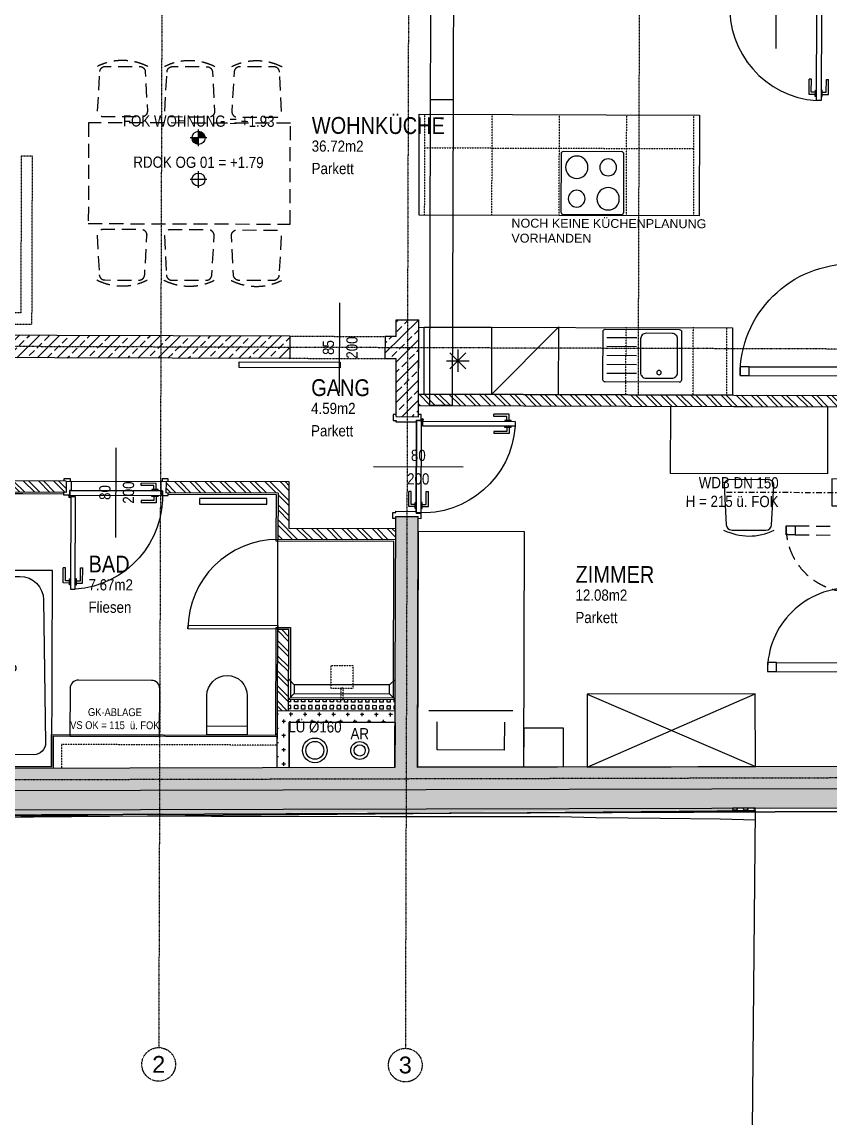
# Model space of a CAD drawing. Header units: millimetres. Extents: x -378801 to -302223, y -36469 to 154078.
# Drawn here: x -357427 to -350218, y 17063 to 26846 of the extents above; entities that cross this region are included whole.
import ezdxf
from ezdxf.enums import TextEntityAlignment as Align

# ---------------------------------------------------------------- set-up
doc = ezdxf.new("R2010")
doc.units = ezdxf.units.MM
doc.linetypes.add('HIDDEN2', pattern=[0.1875, 0.125, -0.0625])
doc.linetypes.add('STRICHPUNKT', pattern=[1, 0.5, -0.25, 0, -0.25])
for name, color, linetype in [('00_HLP---------M0', 6, 'Continuous'), ('00_HLP-G00-L01-M0', 6, 'Continuous'), ('01-ANS-G00-L01-M0', 8, 'Continuous'), ('01-SYM-G00-L01-M0', 8, 'Continuous'), ('01-TXT---------M0', 1, 'Continuous'), ('01-TXT---------PP', 1, 'Continuous'), ('01-TXT-G00-L01-M0', 1, 'Continuous'), ('02-ABB-G00-L01-M0', 50, 'Continuous'), ('02-ANS-G00-L01-M0', 8, 'Continuous'), ('02-AXO-G00-L01-M0', 8, 'STRICHPUNKT'), ('02-FIL-G00-L01-LILA', 223, 'Continuous'), ('02-FIL-G00-L01-ORANGE', 40, 'Continuous'), ('02-FIL-G00-L01-STB', 8, 'Continuous'), ('02-FLI-G00-L01-M0', 141, 'Continuous'), ('02-HID-G00-L01-M0', 8, 'HIDDEN2'), ('02-TWA---------M0', 4, 'Continuous'), ('02-TWA-G00-L01-M0', 4, 'Continuous'), ('02-TWB-G00-L01-M0', 5, 'Continuous'), ('02-WDA---------M0', 8, 'Continuous'), ('02-WDA-G00-L01-M0', 8, 'Continuous'), ('02-ZWA---------M0', 2, 'Continuous'), ('02-ZWA-G00-L01-M0', 2, 'Continuous'), ('03-ANS-G00-L01-M0', 8, 'Continuous'), ('03-SYM-G00-L01-M0', 8, 'Continuous'), ('04-HLP---------M0', 8, 'HIDDEN2'), ('04-STO---------M0', 1, 'Continuous'), ('04-SYM---------EP', 8, 'Continuous'), ('04-SYM-G00-L01-EP', 8, 'Continuous'), ('05-STO--------M0', 1, 'Continuous'), ('05-SYM---------M0', 8, 'Continuous'), ('05-SYM--------M0', 8, 'Continuous'), ('05-SYM-G00-L01-M0', 8, 'Continuous'), ('05-TXT--------M0', 8, 'Continuous'), ('05-TXT-G00-L01-M0', 8, 'Continuous'), ('07-SAN---------M0', 8, 'Continuous'), ('07-SAN-G00-L01-Küche', 8, 'Continuous'), ('07-SAN-G00-L01-M0', 8, 'Continuous'), ('07-SYM-G00-L01-M0', 8, 'STRICHPUNKT'), ('07_MOB-G00-L01-M0', 6, 'HIDDEN2')]:
    doc.layers.add(name, color=color, linetype=linetype)
doc.layers.add('09-VER-G00-L01-DÄMMUNG', color=3, linetype='Continuous', plot=False)
doc.layers.add('09-VER-G00-L01-GRUNDSTÜCKSGRENZE', color=161, linetype='Continuous', lineweight=25)
doc.styles.add('ARIAL', font='arial.ttf', dxfattribs={"width": 0.85})
doc.styles.get("Standard").update_dxf_attribs({"font": 'arial.ttf'})
doc.dimstyles.new('pp chromy&schneider', dxfattribs={"dimscale": 0.005, "dimtxt": 25, "dimasz": 10, "dimexe": 0, "dimexo": 0, "dimgap": 5, "dimtad": 1, "dimdec": 1, "dimlfac": 100, "dimrnd": 0.1, "dimzin": 9, "dimdsep": 46, "dimtxsty": 'ARIAL', "dimblk": 'c&s kote', "dimcen": 0, "dimse1": 1, "dimse2": 1, "dimclrd": 8, "dimclrt": 8, "dimadec": 0, "dimazin": 0, "dimtfac": 0.75, "dimtdec": 1, "dimtix": 1, "dimtmove": 2, "dimatfit": 0, "dimldrblk": 'NONE', "dimfxl": 1, "dimtolj": 1, "dimlwd": -1, "dimarcsym": 0})
pattern_1 = [(0.26447, (-337081.752, 30520.496), (47.497575, 27.715835), [31.75, -63.5]), (120.26447, (-337081.752, 30520.496), (-47.751405, 27.27619), [31.75, -63.5]), (60.26447, (-337081.752, 30520.496), (-0.25383, 54.992024), [-63.5, 31.75])]
pattern_2 = [(44.82971, (-389052.15, -18110.56), (-89.53527, 90.06906), []), (44.82971, (-388962.35, -18110.83), (-89.53527, 90.06906), [63.5, -31.75])]
pattern_3 = [(134.82971, (-389052.15, -18110.56), (-67.5518, -67.15145), []), (134.82971, (-389052.02, -18065.66), (-67.5518, -67.15145), [])]

# ---------------------------------------------------------------- blocks, each defined once
blk = doc.blocks.new('05-TXT')
at = {"layer": '05-TXT--------M0'}
blk.add_line((-0.4, 0), (0.4, 0), dxfattribs=at)
at = {"layer": '05-TXT--------M0', "color": 8, "style": 'ARIAL', "width": 0.85}
blk.add_attdef('BREITE', text='', height=0.1, dxfattribs=at).set_placement((0, 0.05), align=Align.CENTER)
blk.add_attdef('HÖHE', text='', height=0.1, rotation=360, dxfattribs=at).set_placement((0, -0.06), align=Align.TOP_CENTER)
blk = doc.blocks.new('TÜR-80_10er-WAND')
at = {"layer": '00_HLP---------M0'}
blk.add_lwpolyline([(0.4115, -0.025), (-0.4115, -0.025), (-0.4115, -0.025), (-0.4115, 0.017), (0.4115, 0.017)], close=True, dxfattribs=at)
for points in [[(0.4, 0.017), (-0.4, 0.017)], [(-0.375, 0.017), (-0.375, 0.027), (-0.32, 0.027), (-0.32, 0.017)], [(-0.3575, 0.027), (-0.3575, 0.083), (-0.2225, 0.083)], [(-0.3375, 0.027), (-0.3375, 0.063), (-0.2225, 0.063)], [(-0.2225, 0.063), (-0.2225, 0.083)], [(-0.375, -0.025), (-0.375, -0.035), (-0.32, -0.035), (-0.32, -0.025)], [(-0.3575, -0.035), (-0.3575, -0.091), (-0.2225, -0.091)], [(-0.3375, -0.035), (-0.3375, -0.071), (-0.2225, -0.071)], [(-0.2225, -0.071), (-0.2225, -0.091)]]:
    blk.add_lwpolyline(points, dxfattribs=at)
at = {"layer": '02-ZWA---------M0'}
for points in [[(-0.445, 0.1), (-0.445, 0)], [(0.445, 0.1), (0.445, 0)]]:
    blk.add_lwpolyline(points, dxfattribs=at)
at = {"layer": '05-STO--------M0'}
for points in [[(-0.465, 0.1), (-0.465, 0.125), (-0.41, 0.125), (-0.41, 0.1), (-0.4, 0.1), (-0.4, 0.017), (-0.415, 0.017), (-0.415, -0.025), (-0.465, -0.025), (-0.465, 0)], [(0.465, 0.1), (0.465, 0.125), (0.41, 0.125), (0.41, 0.1), (0.4, 0.1), (0.4, 0.017), (0.415, 0.017), (0.415, -0.025), (0.465, -0.025), (0.465, 0)]]:
    blk.add_lwpolyline(points, dxfattribs=at)
at = {"layer": '05-SYM---------M0'}
for points in [[(0.352, -0.8085), (0.296, -0.8085), (0.296, -0.6735)], [(0.316, -0.6735), (0.296, -0.6735)], [(0.352, -0.7885), (0.316, -0.7885), (0.316, -0.6735)], [(0.414, -0.8085), (0.47, -0.8085), (0.47, -0.6735)], [(0.414, -0.7885), (0.45, -0.7885), (0.45, -0.6735)], [(0.45, -0.6735), (0.47, -0.6735)], [(0.362, -0.826), (0.352, -0.826), (0.352, -0.771), (0.362, -0.771)], [(0.404, -0.826), (0.414, -0.826), (0.414, -0.771), (0.404, -0.771)]]:
    blk.add_lwpolyline(points, dxfattribs=at)
at = {"layer": '05-SYM--------M0'}
blk.add_lwpolyline([(0.404, -0.0395), (0.404, -0.8625), (0.404, -0.8625), (0.362, -0.8625), (0.362, -0.0395)], close=True, dxfattribs=at)
for points in [[(0.41, -0.036), (0.42, -0.036)], [(0.415, -0.031), (0.415, -0.041)]]:
    blk.add_lwpolyline(points, dxfattribs=at)
blk.add_circle((0.415, -0.036), 0.01, dxfattribs=at)
blk.add_arc((0.415, -0.036), 0.8282, 176.33088, 266.33088, dxfattribs=at)
blk = doc.blocks.new('01-SQM')
at = {"layer": '01-TXT---------M0', "color": 1, "style": 'ARIAL', "width": 0.85}
blk.add_attdef('ROOM', (0, 0), '', height=0.15, dxfattribs=at)
blk.add_attdef('AREA', text='', height=0.1, dxfattribs=at).set_placement((0, -0.06), align=Align.TOP_LEFT)
at = {"layer": '01-TXT---------PP', "color": 1, "style": 'ARIAL', "width": 0.85}
blk.add_attdef('NR', text='', height=0.15, dxfattribs=at).set_placement((-0.1173, 0), align=Align.RIGHT)
blk.add_attdef('FLOOR', text='', height=0.1, dxfattribs=at).set_placement((0, -0.26), align=Align.TOP_LEFT)
blk = doc.blocks.new('FENSTER_120')
at = {"layer": '02-WDA---------M0'}
for points in [[(-0.06, 0), (-0.06, -0.2)], [(-1.04, 0), (-1.04, -0.2)]]:
    blk.add_lwpolyline(points, dxfattribs=at)
at = {"layer": '04-HLP---------M0', "linetype": 'Continuous'}
for points in [[(-0.13, 1.001), (-0.13, 1.081), (-0.05, 1.081), (-0.05, 1.001)], [(-0.13, 0.1), (-0.13, 0.18), (-0.05, 0.18), (-0.05, 0.1)]]:
    blk.add_lwpolyline(points, close=True, dxfattribs=at)
for points in [[(-0.13, 1.001), (-0.13, 0.18)], [(-0.05, 1.001), (-0.05, 0.18)]]:
    blk.add_lwpolyline(points, dxfattribs=at)
at = {"layer": '04-HLP---------M0'}
for points in [[(-0.059, 0.065), (-0.059, 0.115)], [(-0.034, 0.09), (-0.084, 0.09)]]:
    blk.add_lwpolyline(points, dxfattribs=at)
at = {"layer": '04-HLP---------M0', "linetype": 'Continuous'}
blk.add_arc((-0.059, 0.09), 0.991, 89.53543, 180.51619, dxfattribs=at)
at = {"layer": '04-STO---------M0'}
for points in [[(-1.11, 0), (-0.97, 0), (-0.97, 0.08), (-1.11, 0.08)], [(0.01, 0), (-0.13, 0), (-0.13, 0.08), (0.01, 0.08)]]:
    blk.add_lwpolyline(points, close=True, dxfattribs=at)
at = {"layer": '04-SYM---------EP'}
for p, q in [((-0.97, 0.08), (-0.13, 0.08)), ((-0.97, 0), (-0.13, 0))]:
    blk.add_line(p, q, dxfattribs=at)
blk = doc.blocks.new('FENSTER_140')
at = {"layer": '02-WDA---------M0'}
for points in [[(0.07, -0.2), (0.07, -0.4)], [(1.33, -0.2), (1.33, -0.4)]]:
    blk.add_lwpolyline(points, dxfattribs=at)
at = {"layer": '04-HLP---------M0', "linetype": 'Continuous'}
for points in [[(0.13, 0.55), (0.13, 0.63), (0.05, 0.63), (0.05, 0.55)], [(0.13, -0.1), (0.13, -0.02), (0.05, -0.02), (0.05, -0.1)]]:
    blk.add_lwpolyline(points, close=True, dxfattribs=at)
for points in [[(0.05, 0.55), (0.05, -0.02)], [(0.13, 0.55), (0.13, -0.02)]]:
    blk.add_lwpolyline(points, dxfattribs=at)
at = {"layer": '04-HLP---------M0'}
for points in [[(1.27, 0.3874), (1.27, 0.4674), (1.35, 0.4674), (1.35, 0.3874)], [(1.27, -0.1), (1.27, -0.02), (1.35, -0.02), (1.35, -0.1)]]:
    blk.add_lwpolyline(points, close=True, dxfattribs=at)
for points in [[(1.27, 0.3874), (1.27, -0.02)], [(1.35, 0.3874), (1.35, -0.02)], [(0.059, -0.135), (0.059, -0.085)], [(1.341, -0.135), (1.341, -0.085)], [(0.034, -0.11), (0.084, -0.11)], [(1.366, -0.11), (1.316, -0.11)]]:
    blk.add_lwpolyline(points, dxfattribs=at)
at = {"layer": '04-HLP---------M0', "linetype": 'Continuous'}
blk.add_arc((0.059, -0.11), 0.74, 359.09057, 90.46457, dxfattribs=at)
at = {"layer": '04-HLP---------M0'}
blk.add_arc((1.341, -0.11), 0.5775, 89.17818, 188.24632, dxfattribs=at)
at = {"layer": '04-STO---------M0'}
for points in [[(0.14, -0.2), (0, -0.2), (0, -0.12), (0.14, -0.12)], [(0.77, -0.2), (0.85, -0.2), (0.85, -0.12), (0.77, -0.12)], [(1.26, -0.2), (1.4, -0.2), (1.4, -0.12), (1.26, -0.12)]]:
    blk.add_lwpolyline(points, close=True, dxfattribs=at)
at = {"layer": '04-SYM---------EP'}
for p, q in [((1.26, -0.12), (0.14, -0.12)), ((1.26, -0.2), (0.14, -0.2))]:
    blk.add_line(p, q, dxfattribs=at)
blk = doc.blocks.new('03-rar')
blk.add_circle((0, 0), 0.05)
at = {"layer": '01-TXT---------M0', "color": 8, "style": 'ARIAL', "width": 0.85}
blk.add_attdef('RR', text='', height=0.1, dxfattribs=at).set_placement((0, 0.1), align=Align.CENTER)
blk = doc.blocks.new('01-HK1')
for p, q in [((-0.0005, -0.0742), (-0.0005, 0.0742)), ((0.0737, 0), (-0.0747, 0))]:
    blk.add_line(p, q)
blk.add_circle((-0.0005, 0), 0.0586)
for points in [[(-0.0005, 0.0586), (0.0409, 0.0414), (-0.0005, 0)], [(-0.0005, 0), (0.0581, 0), (0.0409, 0.0414)], [(-0.0591, 0), (-0.0419, -0.0414), (-0.0005, 0)], [(-0.0419, -0.0414), (-0.0005, -0.0586), (-0.0005, 0)]]:
    blk.add_solid(points)
at = {"layer": '01-TXT---------M0', "color": 8, "style": 'ARIAL', "width": 0.85}
blk.add_attdef('HEIGHT', text='', height=0.1, dxfattribs=at).set_placement((0, 0.2), align=Align.TOP_CENTER)
blk = doc.blocks.new('07-WC')
blk.add_lwpolyline([(-0.015, -0.18), (-0.365, -0.18, -1), (-0.365, 0.18, 0), (-0.015, 0.18), (-0.015, -0.18)], format="xyb", close=True)
blk.add_lwpolyline([(-0.095, -0.18), (-0.095, 0.18)])
blk = doc.blocks.new('WANDLÜFER')
at = {"layer": '02-TWA---------M0', "linetype": 'HIDDEN2', "ltscale": 0.75}
for points in [[(0.075, 0), (0.075, -0.2), (-0.075, -0.2), (-0.075, 0), (0.075, 0)], [(-0.075, 0), (0.075, -0.2)], [(0.075, 0), (-0.075, -0.2)]]:
    blk.add_lwpolyline(points, dxfattribs=at)
at = {"layer": '07-SAN---------M0', "linetype": 'STRICHPUNKT', "ltscale": 0.1}
blk.add_lwpolyline([(0, 1), (0, -0.53)], dxfattribs=at)
at = {"layer": '07-SAN---------M0'}
for points in [[(0, 0), (-0.12, 0), (-0.12, 0.06), (0.12, 0.06), (0.12, 0)], [(0.08, -0.4), (-0.08, -0.4), (-0.08, -0.445), (0.08, -0.445)]]:
    blk.add_lwpolyline(points, close=True, dxfattribs=at)
for points in [[(-0.06, 0), (-0.06, -0.4)], [(0.06, 0), (0.06, -0.4)]]:
    blk.add_lwpolyline(points, dxfattribs=at)
blk = doc.blocks.new('möbel_tisch_gross')
blk.add_lwpolyline([(-0.45, 0.9), (-0.45, -0.9), (0.45, -0.9), (0.45, 0.9)], close=True)
at = {"flags": 128}
for points in [[(-0.906, 0.8009, 0.39805), (-0.9532, 0.751), (-0.9532, 0.4456, 0.39805), (-0.906, 0.3957), (-0.556, 0.3762, 0.430564), (-0.5032, 0.4262), (-0.5032, 0.7704, 0.430564), (-0.556, 0.8204)], [(0.906, 0.8009, -0.39805), (0.9532, 0.751), (0.9532, 0.4456, -0.39805), (0.906, 0.3957), (0.556, 0.3762, -0.430564), (0.5032, 0.4262), (0.5032, 0.7704, -0.430564), (0.556, 0.8204)], [(-0.906, 0.2021, 0.39805), (-0.9532, 0.1521), (-0.9532, -0.1533, 0.39805), (-0.906, -0.2032), (-0.556, -0.2226, 0.430564), (-0.5032, -0.1727), (-0.5032, 0.1716, 0.430564), (-0.556, 0.2215)], [(0.906, 0.2021, -0.39805), (0.9532, 0.1521), (0.9532, -0.1533, -0.39805), (0.906, -0.2032), (0.556, -0.2226, -0.430564), (0.5032, -0.1727), (0.5032, 0.1716, -0.430564), (0.556, 0.2215)], [(-0.906, -0.8021, -0.39805), (-0.9532, -0.7521), (-0.9532, -0.4467, -0.39805), (-0.906, -0.3968), (-0.556, -0.3774, -0.430564), (-0.5032, -0.4273), (-0.5032, -0.7716, -0.430564), (-0.556, -0.8215)], [(0.906, -0.8021, 0.39805), (0.9532, -0.7521), (0.9532, -0.4467, 0.39805), (0.906, -0.3968), (0.556, -0.3774, 0.430564), (0.5032, -0.4273), (0.5032, -0.7716, 0.430564), (0.556, -0.8215)]]:
    blk.add_lwpolyline(points, format="xyb", close=True, dxfattribs=at)
for centre, start, end in [((-0.5032, 0.5983), 153.43495, 206.56505), ((0.5032, 0.5983), 333.43495, 26.56505), ((-0.5032, -0.0006), 153.43495, 206.56505), ((0.5032, -0.0006), 333.43495, 26.56505), ((-0.5032, -0.5994), 153.43495, 206.56505), ((0.5032, -0.5994), 333.43495, 26.56505)]:
    blk.add_arc(centre, 0.5031, start, end)
blk = doc.blocks.new('01-HK2')
for p, q in [((0.098, 0), (-0.098, 0)), ((0, -0.098), (0, 0.098))]:
    blk.add_line(p, q)
blk.add_circle((0, 0), 0.0773)
at = {"layer": '01-TXT---------M0', "color": 8, "style": 'ARIAL', "width": 0.85}
blk.add_attdef('HEIGHT', text='', height=0.1, rotation=360, dxfattribs=at).set_placement((0, 0.132), align=Align.BOTTOM_CENTER)
blk = doc.blocks.new('TÜR-80_20er-WAND')
at = {"layer": '00_HLP---------M0'}
for points in [[(-0.3575, 0.045), (-0.3575, 0.101), (-0.2225, 0.101)], [(-0.2225, 0.081), (-0.2225, 0.101)], [(-0.375, 0.035), (-0.375, 0.045), (-0.32, 0.045), (-0.32, 0.035)], [(-0.3375, 0.045), (-0.3375, 0.081), (-0.2225, 0.081)], [(0.4, -0.007), (-0.4, -0.007)], [(-0.375, -0.007), (-0.375, -0.017), (-0.32, -0.017), (-0.32, -0.007)], [(-0.3575, -0.017), (-0.3575, -0.073), (-0.2225, -0.073)], [(-0.3375, -0.017), (-0.3375, -0.053), (-0.2225, -0.053)], [(-0.2225, -0.053), (-0.2225, -0.073)]]:
    blk.add_lwpolyline(points, dxfattribs=at)
blk.add_lwpolyline([(0.4115, 0.035), (-0.4115, 0.035), (-0.4115, 0.035), (-0.4115, -0.007), (0.4115, -0.007)], close=True, dxfattribs=at)
at = {"layer": '02-TWA---------M0'}
for points in [[(-0.445, -0.19), (-0.445, 0.01)], [(0.445, -0.19), (0.445, 0.01)]]:
    blk.add_lwpolyline(points, dxfattribs=at)
at = {"layer": '05-STO--------M0'}
for points in [[(-0.465, -0.19), (-0.465, -0.215), (-0.41, -0.215), (-0.41, -0.19), (-0.4, -0.19), (-0.4, -0.007), (-0.415, -0.007), (-0.415, 0.035), (-0.465, 0.035), (-0.465, 0.01)], [(0.465, -0.19), (0.465, -0.215), (0.41, -0.215), (0.41, -0.19), (0.4, -0.19), (0.4, -0.007), (0.415, -0.007), (0.415, 0.035), (0.465, 0.035), (0.465, 0.01)]]:
    blk.add_lwpolyline(points, dxfattribs=at)
at = {"layer": '05-SYM---------M0'}
for points in [[(0.352, 0.8185), (0.296, 0.8185), (0.296, 0.6835)], [(0.352, 0.7985), (0.316, 0.7985), (0.316, 0.6835)], [(0.362, 0.836), (0.352, 0.836), (0.352, 0.781), (0.362, 0.781)], [(0.404, 0.836), (0.414, 0.836), (0.414, 0.781), (0.404, 0.781)], [(0.414, 0.8185), (0.47, 0.8185), (0.47, 0.6835)], [(0.414, 0.7985), (0.45, 0.7985), (0.45, 0.6835)], [(0.316, 0.6835), (0.296, 0.6835)], [(0.45, 0.6835), (0.47, 0.6835)]]:
    blk.add_lwpolyline(points, dxfattribs=at)
at = {"layer": '05-SYM--------M0'}
blk.add_lwpolyline([(0.404, 0.0495), (0.404, 0.8725), (0.404, 0.8725), (0.362, 0.8725), (0.362, 0.0495)], close=True, dxfattribs=at)
for points in [[(0.41, 0.046), (0.42, 0.046)], [(0.415, 0.041), (0.415, 0.051)]]:
    blk.add_lwpolyline(points, dxfattribs=at)
blk.add_circle((0.415, 0.046), 0.01, dxfattribs=at)
blk.add_arc((0.415, 0.046), 0.8282, 93.66912, 183.66912, dxfattribs=at)
blk = doc.blocks.new('07-Badewanne_175x75')
blk.add_lwpolyline([(0, 0.75), (1.75, 0.75), (1.75, 0), (0, 0)], close=True)
blk.add_lwpolyline([(0.1059, 0.5866), (0.1059, 0.1634, 0.418658), (0.2134, 0.0575), (1.4885, 0.0792, 0.409076), (1.6971, 0.2909), (1.6971, 0.4591, 0.409783), (1.4885, 0.6708), (0.2134, 0.6925, 0.419369), (0.1059, 0.5866)], format="xyb", close=True)
at = {"linetype": 'HIDDEN2', "ltscale": 0.5}
for points in [[(0.775, 0.1), (0.775, 0.1), (0.775, 0.3), (0.975, 0.3), (0.975, 0.1)], [(0.865, 0), (0.865, 0.1), (0.885, 0.1), (0.885, 0)]]:
    blk.add_lwpolyline(points, close=True, dxfattribs=at)
blk.add_circle((0.878, 0.4045), 0.025)
blk = doc.blocks.new('Kühlschrank')
blk.add_lwpolyline([(-0.3, 0), (0.3, 0), (0.3, -0.6), (-0.3, -0.6)], close=True)
for points in [[(0.0707, -0.2293), (-0.0707, -0.3707)], [(-0.0707, -0.2293), (0.0707, -0.3707)], [(0, -0.2), (0, -0.4)], [(-0.1, -0.3), (0.1, -0.3)]]:
    blk.add_lwpolyline(points)
blk = doc.blocks.new('c&s kote')
at = {"color": 8}
for p, q in [((0, -2), (0, 2)), ((0, 2), (0, -2)), ((-2, 0), (2, 0)), ((2, 0), (-2, 0))]:
    blk.add_line(p, q, dxfattribs=at)
blk.add_circle((0, 0), 0.5, dxfattribs=at)
blk = doc.blocks.new('*D1912')
at = {"layer": '07_MOB-G00-L01-M0', "color": 8, "transparency": 16777216}
blk.add_line((-351928.3, 23516.7), (-351926.5, 24116.6), dxfattribs=at)
at = {"layer": 'Defpoints', "color": 0, "transparency": 16777216}
for p in [(-351926.5, 24116.7), (-351088, 24114.2), (-351089.8, 23514.2)]:
    blk.add_point(p, dxfattribs=at)
at = {"layer": '07_MOB-G00-L01-M0', "color": 8, "transparency": 16777216, "xscale": 0.05, "yscale": 0.05, "zscale": 0.05}
for p, rotation in [((-351926.5, 24116.7), 89.8297129001841), ((-351928.3, 23516.7), 269.8297129001841)]:
    blk.add_blockref('c&s kote', p, dxfattribs=dict(at, rotation=rotation))
at = {"layer": '07_MOB-G00-L01-M0', "color": 8, "transparency": 16777216, "insert": (-351927.5, 23816.7), "char_height": 0.125, "attachment_point": 5, "rotation": 89.82971, "style": 'ARIAL'}
blk.add_mtext('\\A1;60000', dxfattribs=at)
blk = doc.blocks.new('_None')
blk = doc.blocks.new('*D1913')
at = {"layer": '07_MOB-G00-L01-M0', "color": 8, "transparency": 16777216}
blk.add_line((-351926.5, 24116.7), (-351923.5, 25116.6), dxfattribs=at)
at = {"layer": 'Defpoints', "color": 0, "transparency": 16777216}
for p in [(-351923.5, 25116.7), (-351385, 25115.1), (-351088, 24114.2)]:
    blk.add_point(p, dxfattribs=at)
at = {"layer": '07_MOB-G00-L01-M0', "color": 8, "transparency": 16777216, "xscale": 0.05, "yscale": 0.05, "zscale": 0.05}
for p, rotation in [((-351923.5, 25116.7), 89.8297129001841), ((-351926.5, 24116.7), 269.8297129001841)]:
    blk.add_blockref('c&s kote', p, dxfattribs=dict(at, rotation=rotation))
at = {"layer": '07_MOB-G00-L01-M0', "color": 8, "transparency": 16777216, "insert": (-351925.1, 24616.7), "char_height": 0.125, "attachment_point": 5, "rotation": 89.82971, "style": 'ARIAL'}
blk.add_mtext('\\A1;100000', dxfattribs=at)
blk = doc.blocks.new('*D1914')
at = {"layer": '07_MOB-G00-L01-M0', "color": 8, "transparency": 16777216}
blk.add_line((-351923.5, 25116.7), (-351920.8, 26016.6), dxfattribs=at)
at = {"layer": 'Defpoints', "color": 0, "transparency": 16777216}
for p in [(-351920.8, 26016.7), (-351382.3, 26015.1), (-351385, 25115.1)]:
    blk.add_point(p, dxfattribs=at)
at = {"layer": '07_MOB-G00-L01-M0', "color": 8, "transparency": 16777216, "xscale": 0.05, "yscale": 0.05, "zscale": 0.05}
for p, rotation in [((-351920.8, 26016.7), 89.8297129001841), ((-351923.5, 25116.7), 269.8297129001841)]:
    blk.add_blockref('c&s kote', p, dxfattribs=dict(at, rotation=rotation))
at = {"layer": '07_MOB-G00-L01-M0', "color": 8, "transparency": 16777216, "insert": (-351922.3, 25566.7), "char_height": 0.125, "attachment_point": 5, "rotation": 89.82971, "style": 'ARIAL'}
blk.add_mtext('\\A1;90000', dxfattribs=at)
blk = doc.blocks.new('*D1915')
at = {"layer": '07_MOB-G00-L01-M0', "color": 8, "transparency": 16777216}
blk.add_line((-351920.8, 26016.7), (-351917.9, 27011.6), dxfattribs=at)
at = {"layer": 'Defpoints', "color": 0, "transparency": 16777216}
for p in [(-351917.9, 27011.7), (-351164.4, 27009.4), (-351382.3, 26015.1)]:
    blk.add_point(p, dxfattribs=at)
at = {"layer": '07_MOB-G00-L01-M0', "color": 8, "transparency": 16777216, "xscale": 0.05, "yscale": 0.05, "zscale": 0.05}
for p, rotation in [((-351917.9, 27011.7), 89.8297129001841), ((-351920.8, 26016.7), 269.8297129001841)]:
    blk.add_blockref('c&s kote', p, dxfattribs=dict(at, rotation=rotation))
at = {"layer": '07_MOB-G00-L01-M0', "color": 8, "transparency": 16777216, "insert": (-351919.5, 26514.2), "char_height": 0.125, "attachment_point": 5, "rotation": 89.82971, "style": 'ARIAL'}
blk.add_mtext('\\A1;99500', dxfattribs=at)
blk = doc.blocks.new('Spüle')
for points in [[(0.4, -0.02), (-0.26, -0.02, 0.414214), (-0.28, -0.04), (-0.28, -0.47, 0.414214), (-0.26, -0.49), (0.4, -0.49, 0.414214), (0.42, -0.47), (0.42, -0.04, 0.414214)], [(-0.195, -0.055), (0.035, -0.055, -0.414214), (0.085, -0.105), (0.085, -0.405, -0.414214), (0.035, -0.455), (-0.195, -0.455, -0.414214), (-0.245, -0.405), (-0.245, -0.105, -0.414214)]]:
    blk.add_lwpolyline(points, format="xyb", close=True)
for points in [[(0.12, -0.095), (0.385, -0.095)], [(0.12, -0.175), (0.385, -0.175)], [(0.12, -0.255), (0.385, -0.255)], [(0.12, -0.335), (0.385, -0.335)], [(0.12, -0.415), (0.385, -0.415)]]:
    blk.add_lwpolyline(points)
blk.add_circle((-0.08, -0.405), 0.02)
blk = doc.blocks.new('07-WT80')
blk.add_lwpolyline([(-0.4, 0), (-0.4, -0.425, 0.414214), (-0.325, -0.5), (0.325, -0.5, 0.414214), (0.4, -0.425), (0.4, 0)], format="xyb", close=True)
blk = doc.blocks.new('kochfeld')
blk.add_lwpolyline([(-0.28, -0.55), (-0.28, -0.03, -0.414214), (-0.26, -0.01), (0.26, -0.01, -0.414214), (0.28, -0.03), (0.28, -0.55, -0.414214), (0.26, -0.57), (-0.26, -0.57, -0.414214)], format="xyb", close=True)
for centre, radius in [((-0.14, -0.15), 0.075), ((0.14, -0.15), 0.1), ((-0.14, -0.43), 0.1), ((0.14, -0.43), 0.075)]:
    blk.add_circle(centre, radius)
blk = doc.blocks.new('möbel_schreibtisch')
at = {"flags": 128}
blk.add_lwpolyline([(0, -0.1), (-0.6, -0.1), (-0.6, 1.3), (0, 1.3)], close=True, dxfattribs=at)
blk.add_lwpolyline([(-1.056, 0.8021, 0.39805), (-1.1032, 0.7521), (-1.1032, 0.4467, 0.39805), (-1.056, 0.3968), (-0.706, 0.3774, 0.430564), (-0.6532, 0.4273), (-0.6532, 0.7716, 0.430564), (-0.706, 0.8215)], format="xyb", close=True, dxfattribs=at)
blk.add_arc((-0.6532, 0.5994), 0.5031, 153.43495, 206.56505)
blk = doc.blocks.new('BETT_90')
blk.add_lwpolyline([(0, 0.95), (-0.35, 0.95), (-0.35, 1.3), (0, 1.3)], close=True)
at = {"flags": 128}
blk.add_lwpolyline([(-2.1, 0.95), (-2.1, 0), (0, 0), (0, 0.95)], close=True, dxfattribs=at)
for points in [[(-0.5, 0.85), (-0.5, 0.1)], [(-0.4, 0.775), (-0.15, 0.775), (-0.15, 0.175), (-0.4, 0.175)]]:
    blk.add_lwpolyline(points)

msp = doc.modelspace()

# ---------------------------------------------------------------- hatches: boundary and pattern name
at = {"layer": '02-FIL-G00-L01-LILA', "true_color": 0x636466}
h = msp.add_hatch(dxfattribs=at)
h.set_pattern_fill('HONEY', color=251, scale=10, angle=107.16870486, style=0)
h.set_pattern_definition(pattern_1)
h.paths.add_polyline_path([(-349747.0758, 21055.1996), (-349947.0749, 21055.794), (-349947.2532, 20995.7943), (-349950.2081, 20001.5771), (-361550.3415, 19973.9428), (-361547.4992, 20930.2707), (-361547.3208, 20990.2704), (-361747.32, 20990.8649), (-361750.849, 19803.4646), (-361550.8489, 19803.9411), (-349750.711, 19832.0519)])
h = msp.add_hatch(dxfattribs=at)
h.set_pattern_fill('HONEY', color=251, scale=10, angle=107.16870486, style=0)
h.set_pattern_definition(pattern_1)
h.paths.add_polyline_path([(-361550.8489, 19803.9411), (-361550.7405, 19753.1024), (-351085.9869, 19807.5707), (-351085.9228, 19828.8711)])
h = msp.add_hatch(dxfattribs=at)
h.set_pattern_fill('HONEY', color=251, scale=10, angle=107.16870486, style=0)
h.set_pattern_definition(pattern_1)
h.paths.add_polyline_path([(-351085.9228, 19828.8711), (-351085.9869, 19807.5707), (-350885.9808, 19809.3473), (-350885.9214, 19829.3475)])
at = {"layer": '02-FIL-G00-L01-ORANGE', "true_color": 0x636466}
h = msp.add_hatch(dxfattribs=at)
h.set_pattern_fill('ANSI32', color=251, scale=10, angle=197.16870486, style=0)
h.set_pattern_definition(pattern_3)
h.paths.add_polyline_path([(-353889.761, 23522.5229), (-353890.0582, 23422.5233), (-350140.0748, 23411.378), (-350139.7776, 23511.3776)])
h = msp.add_hatch(dxfattribs=at)
h.set_pattern_fill('ANSI32', color=251, scale=10, angle=197.16870486, style=0)
h.set_pattern_definition(pattern_3)
h.paths.add_polyline_path([(-357032.0802, 22746.8586), (-357907.0763, 22749.4592), (-357906.7643, 22854.4587), (-358006.7638, 22854.7559), (-358007.1651, 22719.7565), (-358014.7064, 20182.3661), (-357914.7052, 20182.6043), (-357907.3735, 22649.4596), (-357032.3774, 22646.859)])
h = msp.add_hatch(dxfattribs=at)
h.set_pattern_fill('ANSI32', color=251, scale=10, angle=197.16870486, style=0)
h.set_pattern_definition(pattern_3)
h.paths.add_polyline_path([(-355042.089, 22740.9442), (-356142.0841, 22744.2135), (-356142.3813, 22644.2139), (-355142.3858, 22641.2418), (-355143.6192, 22226.2437), (-354093.6238, 22223.123), (-354093.3266, 22323.1226), (-355043.3224, 22325.946)])
h = msp.add_hatch(dxfattribs=at)
h.set_pattern_fill('ANSI32', color=251, scale=10, angle=197.16870486, style=0)
h.set_pattern_definition(pattern_3)
h.paths.add_polyline_path([(-355045.9973, 21425.95), (-355145.9968, 21426.2472), (-355148.1516, 20701.2504), (-355048.152, 20700.9532)])
h = msp.add_hatch(dxfattribs=at)
h.set_pattern_fill('SQUARE', color=251, scale=10, angle=197.16870486, style=0)
h.set_pattern_definition([(89.82971, (-389052.153, -18110.56), (-31.74986, 0.094363), [31.75, -31.75]), (179.82971, (-389052.153, -18110.56), (-0.094363, -31.74986), [31.75, -31.75])])
h.paths.add_polyline_path([(-354097.859, 20798.1293), (-355047.8548, 20800.9528), (-355048.152, 20700.9532), (-354098.1562, 20698.1297)])
h = msp.add_hatch(dxfattribs=at)
h.set_pattern_fill('CROSS', color=251, scale=10, angle=197.16870486, style=0)
h.set_pattern_definition([(89.82971, (-389052.15, -18110.56), (-63.31099, 63.688446), [31.75, -95.25]), (179.82971, (-389036.23, -18094.734), (-63.688446, -63.31099), [31.75, -95.25])])
h.paths.add_polyline_path([(-354098.1562, 20698.1297), (-355148.1516, 20701.2504), (-355149.6734, 20189.1913), (-355044.6722, 20189.4414), (-355043.4641, 20595.9388), (-354098.4683, 20593.1302)])
at = {"layer": '02-FIL-G00-L01-STB', "true_color": 0x636466}
h = msp.add_hatch(dxfattribs=at)
h.set_pattern_fill('ANSI33', color=251, scale=20, angle=107.16870486, style=0)
h.set_pattern_definition(pattern_2)
h.paths.add_polyline_path([(-355038.2253, 24040.9385), (-360238.2023, 24056.3932), (-360237.7863, 24196.3926), (-360437.7854, 24196.987), (-360438.2015, 24056.9876), (-361538.1966, 24060.2569), (-361543.3383, 22330.2645), (-361467.3386, 22330.0387), (-361467.3386, 22330.0386), (-361343.3392, 22329.6701), (-361338.7919, 23859.6634), (-355038.8197, 23840.9393)])
h = msp.add_hatch(dxfattribs=at)
h.set_pattern_fill('ANSI33', color=251, scale=20, angle=107.16870486, style=0)
h.set_pattern_definition(pattern_2)
h.paths.add_polyline_path([(-353987.7841, 24187.8171), (-354087.7837, 24188.1143), (-354088.2295, 24038.115), (-354188.2291, 24038.4122), (-354188.5263, 23938.4126), (-353988.5272, 23937.8182)])
h.paths.add_polyline_path([(-353887.7846, 24187.5199), (-353987.7841, 24187.8171), (-353988.5272, 23937.8182), (-353888.5276, 23937.521)])
h.paths.add_polyline_path([(-353888.5276, 23937.521), (-353988.5272, 23937.8182), (-353990.355, 23322.8209), (-353922.3918, 23322.6189), (-353890.3147, 23336.2153)])
h.paths.add_polyline_path([(-353988.5272, 23937.8182), (-354188.5263, 23938.4126), (-354188.8235, 23838.4131), (-354088.8239, 23838.1159), (-354090.3545, 23323.1181), (-353990.355, 23322.8209)])
h = msp.add_hatch(dxfattribs=at)
h.set_pattern_fill('ANSI33', color=251, scale=20, angle=107.16870486, style=0)
h.set_pattern_definition(pattern_2)
h.paths.add_polyline_path([(-353893.0006, 22432.5277), (-354092.9997, 22433.1221), (-354099.6614, 20191.6927), (-361349.7447, 20174.4212), (-361347.5001, 20929.6763), (-361471.4995, 20930.0448), (-361471.4995, 20930.0448), (-361547.4992, 20930.2707), (-361550.3415, 19973.9428), (-349950.2081, 20001.5771), (-349947.2532, 20995.7943), (-350023.2529, 20996.0201), (-350023.2529, 20996.0202), (-350147.2523, 20996.3887), (-350149.616, 20201.1026), (-353899.6591, 20192.1691)])

# ---------------------------------------------------------------- linework, layer by layer
at = {"layer": '00_HLP-G00-L01-M0', "color": 251, "true_color": 0x636466}
msp.add_lwpolyline([(-350884.8217, 20199.3512), (-350886.3701, 20849.3493), (-352386.3659, 20845.776), (-352384.8174, 20195.7778)], close=True, dxfattribs=at)
for points in [[(-352386.3659, 20845.776), (-350884.8217, 20199.3512)], [(-352384.8174, 20195.7778), (-350886.3701, 20849.3493)]]:
    msp.add_lwpolyline(points, dxfattribs=at)
for centre, radius in [((-354814.2097, 20344.7209), 110), ((-354414.2115, 20343.5321), 80)]:
    msp.add_circle(centre, radius, dxfattribs=at)
at = {"layer": '01-ANS-G00-L01-M0', "color": 251, "true_color": 0x636466}
msp.add_lwpolyline([(-357032.0802, 22746.8586), (-356142.0841, 22744.2135)], dxfattribs=at)
msp.add_lwpolyline([(-355044.6722, 20189.4414), (-355043.4641, 20595.9388), (-354098.4683, 20593.1302), (-354099.6614, 20191.6927)], close=True, dxfattribs=at)
at = {"layer": '02-ABB-G00-L01-M0', "color": 251, "true_color": 0x636466}
msp.add_lwpolyline([(-361750.9984, 19753.2061), (-361750.9108, 19782.6599), (-360290.1227, 19768.7425), (-358036.9836, 19763.7114), (-356840.6572, 19756.5663)], dxfattribs=at)
at = {"layer": '02-ANS-G00-L01-M0', "color": 251, "true_color": 0x636466}
for points in [[(-357148.8412, 20472.1956), (-357149.6964, 20184.4267)], [(-355148.85, 20466.2514), (-357148.8412, 20472.1956)]]:
    msp.add_lwpolyline(points, dxfattribs=at)
at = {"layer": '02-AXO-G00-L01-M0', "color": 251, "true_color": 0x636466}
for points in [[(-356140.5257, 40091.88), (-356207.1, 17691.9789)], [(-353940.5354, 40085.3414), (-354007.1097, 17685.4404)], [(-345608.5642, 23912.9123), (-366626.9719, 23975.3807)], [(-366638.6033, 20061.8103), (-333699.7929, 20140.3513)]]:
    msp.add_lwpolyline(points, dxfattribs=at)
for centre in [(-356207.5458, 17541.9796), (-354007.5555, 17535.441)]:
    msp.add_circle(centre, 150, dxfattribs=at)
at = {"layer": '02-FLI-G00-L01-M0', "color": 251, "true_color": 0x636466}
msp.add_lwpolyline([(-357052.4219, 22631.9186), (-357419.9203, 22633.0108), (-357892.4182, 22634.4151), (-357899.6605, 20197.6402), (-357164.652, 20199.3911), (-357163.7965, 20487.2401), (-355163.8054, 20481.296), (-355160.9522, 21441.2917), (-355030.9527, 21440.9054), (-355032.8103, 20815.9081), (-354112.8144, 20813.1738), (-354108.6683, 22208.1677), (-355158.6637, 22211.2883), (-355157.4303, 22626.2865), (-356122.426, 22629.1545)], dxfattribs=at)
at = {"layer": '02-HID-G00-L01-M0', "color": 251, "true_color": 0x636466}
for points in [[(-355038.2253, 24040.9385), (-354188.2291, 24038.4122)], [(-354188.8235, 23838.4131), (-355038.8197, 23840.9393)]]:
    msp.add_lwpolyline(points, dxfattribs=at)
at = {"layer": '02-HID-G00-L01-M0', "color": 251, "ltscale": 0.5, "true_color": 0x636466}
for points in [[(-357074.0644, 20396.973), (-357074.6946, 20184.9324)], [(-355149.0729, 20391.2518), (-357074.0644, 20396.973)]]:
    msp.add_lwpolyline(points, dxfattribs=at)
at = {"layer": '02-TWA-G00-L01-M0', "color": 251, "true_color": 0x636466}
for p, q in [((-354099.6614, 20191.6927), (-361349.7447, 20174.4212)), ((-350149.616, 20201.1026), (-353899.6591, 20192.1691)), ((-349950.2081, 20001.5771), (-361550.3415, 19973.9428))]:
    msp.add_line(p, q, dxfattribs=at)
for points in [[(-354088.2295, 24038.115), (-354087.7837, 24188.1143), (-353887.7846, 24187.5199), (-353887.7846, 24187.5199)], [(-353890.3554, 23322.5237), (-353887.7846, 24187.5199)], [(-355038.2253, 24040.9385), (-360238.2023, 24056.3932)], [(-355038.2253, 24040.9385), (-355038.8197, 23840.9393)], [(-354188.2291, 24038.4122), (-354188.8235, 23838.4131)], [(-354088.2295, 24038.115), (-354188.2291, 24038.4122)], [(-355038.8197, 23840.9393), (-361338.7919, 23859.6634)], [(-354088.8239, 23838.1159), (-354188.8235, 23838.4131)], [(-354090.3545, 23323.1181), (-354088.8239, 23838.1159)], [(-354099.6614, 20191.6927), (-354092.9997, 22433.1221)], [(-353899.6591, 20192.1691), (-353893.0006, 22432.5277)]]:
    msp.add_lwpolyline(points, dxfattribs=at)
at = {"layer": '02-TWB-G00-L01-M0', "color": 251, "true_color": 0x636466}
msp.add_lwpolyline([(-361784.9933, -36469.4649), (-361779.146, 1012.4581), (-361735.3164, 19712.9754), (-350885.9808, 19809.3473), (-351010.6426, 6505.9719), (-346158.9366, 6487.2965), (-346091.2554, 10403.5859), (-334728.0149, 10410.6549), (-334728.0149, 10410.6549), (-334717.9781, -1306.0422), (-346151.0972, -1291.921), (-346116.4902, 2826.7093), (-351015.9682, 2830.6254), (-351020.1742, -12671.39)], dxfattribs=at)
at = {"layer": '02-WDA-G00-L01-M0', "color": 251, "true_color": 0x636466}
msp.add_line((-361750.849, 19803.4646), (-349750.711, 19832.0519), dxfattribs=at)
msp.add_lwpolyline([(-351085.9228, 19828.8711), (-351085.9869, 19807.5707), (-350885.9808, 19809.3473), (-350885.9214, 19829.3475)], close=True, dxfattribs=at)
at = {"layer": '02-ZWA-G00-L01-M0', "color": 251, "true_color": 0x636466}
for p, q in [((-357032.3774, 22646.859), (-357907.3735, 22649.4596)), ((-355142.3858, 22641.2418), (-356142.3813, 22644.2139)), ((-354093.6238, 22223.123), (-355143.6192, 22226.2437)), ((-355149.6734, 20189.1913), (-355148.1516, 20701.2504)), ((-355148.1516, 20701.2504), (-354098.1562, 20698.1297)), ((-355043.4641, 20595.9388), (-355044.6722, 20189.4414)), ((-354098.4683, 20593.1302), (-355043.4641, 20595.9388))]:
    msp.add_line(p, q, dxfattribs=at)
for points in [[(-353889.761, 23522.5229), (-350139.7776, 23511.3776)], [(-353890.0582, 23422.5233), (-350140.0748, 23411.378)], [(-357032.0802, 22746.8586), (-357907.0763, 22749.4592)], [(-355043.3224, 22325.946), (-355042.089, 22740.9442), (-356142.0841, 22744.2135)], [(-355142.3858, 22641.2418), (-355143.6192, 22226.2437)], [(-354093.3266, 22323.1226), (-355043.3224, 22325.946)], [(-355149.675, 20188.6558), (-355145.9968, 21426.2472)], [(-355145.9968, 21426.2472), (-355045.9973, 21425.95)], [(-355048.152, 20700.9532), (-355045.9973, 21425.95)], [(-355047.8548, 20800.9528), (-354097.859, 20798.1293)]]:
    msp.add_lwpolyline(points, dxfattribs=at)
at = {"layer": '03-ANS-G00-L01-M0', "color": 251, "true_color": 0x636466}
for points in [[(-353781.9449, 26152.214), (-353778.0812, 27452.2083), (-353578.0821, 27451.6139), (-353581.9458, 26151.6196)], [(-353581.9458, 26151.6196), (-353590.0595, 23421.6317), (-353790.0587, 23422.2261), (-353781.9449, 26152.214)]]:
    msp.add_lwpolyline(points, close=True, dxfattribs=at)
at = {"layer": '05-SYM-G00-L01-M0', "color": 251, "true_color": 0x636466}
msp.add_lwpolyline([(-354588.9109, 23809.602), (-354589.0595, 23759.6023), (-355489.0555, 23762.2771), (-355488.9069, 23812.2769), (-354588.9109, 23809.602)], close=True, dxfattribs=at)
at = {"layer": '07-SAN-G00-L01-Küche', "color": 251, "true_color": 0x636466}
for points in [[(-353239.7639, 23520.591), (-352637.9682, 24123.874)], [(-352639.7665, 23518.8078), (-352637.9682, 24123.874)]]:
    msp.add_lwpolyline(points, dxfattribs=at)
at = {"layer": '07-SAN-G00-L01-M0', "color": 251, "true_color": 0x636466}
for points in [[(-353885.0057, 25122.5158), (-353882.3308, 26022.5118), (-351382.3419, 26015.0816), (-351385.0167, 25115.0856)], [(-353889.761, 23522.5229), (-353887.9778, 24122.5202), (-351087.9901, 24114.1984), (-351089.7734, 23514.2011)], [(-355242.5339, 22591.5393), (-355842.5313, 22593.3225), (-355842.6799, 22543.3227), (-355242.6825, 22541.5395)], [(-355145.9968, 21426.2472), (-355945.9933, 21428.6249), (-355945.8956, 21461.4819), (-355145.8992, 21459.1042)], [(-354997.4687, 20930.8036), (-354997.7064, 20850.8039), (-354147.7102, 20848.2777), (-354147.4724, 20928.2773), (-354997.4687, 20930.8036)]]:
    msp.add_lwpolyline(points, close=True, dxfattribs=at)
at = {"layer": '07-SAN-G00-L01-M0', "color": 251, "linetype": 'HIDDEN2', "ltscale": 0.5, "true_color": 0x636466}
for points in [[(-353835.0059, 25122.3672), (-353832.3311, 26022.3632)], [(-353235.0086, 25120.5839), (-353232.3337, 26020.58)], [(-352635.0112, 25118.8007), (-352632.3364, 26018.7967)], [(-352035.0139, 25117.0175), (-352032.339, 26017.0135)], [(-351435.0165, 25115.2342), (-351432.3417, 26015.2302)], [(-353833.2227, 25722.3645), (-351433.2333, 25715.2316)], [(-352039.7692, 23517.0245), (-352037.9709, 24122.0907)], [(-351439.7718, 23515.2413), (-351437.9735, 24120.3075)], [(-351139.7731, 23514.3497), (-351137.9748, 24119.4159)]]:
    msp.add_lwpolyline(points, dxfattribs=at)
at = {"layer": '07-SAN-G00-L01-M0', "color": 251, "true_color": 0x636466}
for points in [[(-355146.0813, 21397.8081), (-355143.6192, 22226.2437)], [(-355047.3198, 20980.952), (-354997.4687, 20930.8036)], [(-354097.324, 20978.1285), (-354147.4724, 20928.2773)], [(-355047.8548, 20800.9528), (-354997.7064, 20850.8039)], [(-354097.859, 20798.1293), (-354147.7102, 20848.2777)]]:
    msp.add_lwpolyline(points, dxfattribs=at)
at = {"layer": '07-SAN-G00-L01-M0', "color": 251, "linetype": 'HIDDEN2', "ltscale": 0.5, "true_color": 0x636466}
for points in [[(-354672.5593, 20899.8378), (-354472.5601, 20899.2434), (-354471.9657, 21099.2425), (-354671.9648, 21099.8369)], [(-354562.8569, 20799.5113), (-354562.5597, 20899.5109), (-354582.5597, 20899.5703), (-354582.8569, 20799.5708)]]:
    msp.add_lwpolyline(points, close=True, dxfattribs=at)
at = {"layer": '07-SAN-G00-L01-M0', "color": 251, "true_color": 0x636466}
msp.add_arc((-355145.9968, 21426.2472), 800, 89.82971294, 179.8297129, dxfattribs=at)
at = {"layer": '07_MOB-G00-L01-M0', "color": 251, "true_color": 0x636466}
msp.add_lwpolyline([(-358704.5088, 24251.8358), (-360037.6088, 24255.7979), (-360035.5284, 24955.7948), (-360135.5279, 24956.092), (-360137.9056, 24156.0955), (-357337.9179, 24147.7738), (-357333.4598, 25647.7671), (-357433.4594, 25648.0643), (-357433.4594, 25648.0643), (-357433.4594, 25648.0643), (-357437.6203, 24248.0705), (-358704.5088, 24251.8358)], dxfattribs=at)
at = {"layer": '09-VER-G00-L01-DÄMMUNG', "color": 251, "ltscale": 1, "true_color": 0x636466}
msp.add_lwpolyline([(-350886.8084, 19721.5797), (-351197.2417, 19729.2869), (-351732.2434, 19736.8665), (-352307.3214, 19743.6705), (-352631.3373, 19750.4633), (-353532.7972, 19750.6315), (-354231.8208, 19750.7316), (-355735.6654, 19755.6856), (-356840.6572, 19756.5663), (-358036.9836, 19763.7114), (-359068.593, 19766.8297), (-360290.1227, 19768.7425), (-361336.6324, 19778.7515), (-361736.6828, 19782.5257), (-361750.9108, 19782.6599)], dxfattribs=at)
at = {"layer": '09-VER-G00-L01-GRUNDSTÜCKSGRENZE', "color": 251, "true_color": 0x636466}
msp.add_lwpolyline([(-307072.8328, -10354.6125), (-318236.149, -10251.1178), (-334731.7398, -10082.8632), (-334703.1183, 19861.2842), (-361621.0021, 19752.8197), (-361750.9984, 19753.2061), (-361702.9463, 35921.0335), (-361697.2627, 37833.3866), (-346703.7721, 37981.5509), (-324341.1847, 38084.7734), (-324420.1038, 19902.0663), (-324285.8875, 19903.26), (-307137.4969, 19972.3587)], close=True, dxfattribs=at)
at = {"layer": '09-VER-G00-L01-GRUNDSTÜCKSGRENZE', "color": 251, "ltscale": 0.2, "true_color": 0x636466}
msp.add_lwpolyline([(-361621.0021, 19752.8197), (-334703.1183, 19861.2842)], dxfattribs=at)

# ---------------------------------------------------------------- block references
at = {"layer": '00_HLP-G00-L01-M0', "color": 251, "true_color": 0x636466, "xscale": 1000, "yscale": 1000, "zscale": 1000}
for name, p, rotation in [('möbel_schreibtisch', (-350340.0739, 23411.9725), 89.82971289349916), ('BETT_90', (-353899.6384, 20199.1297), 269.8297129040938)]:
    msp.add_blockref(name, p, dxfattribs=dict(at, rotation=rotation))
at = {"layer": '01-SYM-G00-L01-M0', "color": 251, "true_color": 0x636466, "xscale": 1000, "yscale": 1000, "zscale": 1000, "rotation": 359.8297128895568}
msp.add_blockref('01-HK1', (-355850.9404, 25810.8071), dxfattribs=at).add_auto_attribs({'HEIGHT': 'FOK WOHNUNG = +1.93'})
at = {"layer": '01-SYM-G00-L01-M0', "color": 251, "true_color": 0x636466}
ref = msp.add_blockref('01-HK2', (-355853.0669, 25438.8298), dxfattribs=dict(at, xscale=757.5757580624575, yscale=757.5757580613007, zscale=757.5757580681662, rotation=359.8297129056613))
ref.add_attrib('HEIGHT', 'RDOK OG 01 = +1.79', dxfattribs={"layer": '01-TXT---------M0', "color": 8, "height": 100, "rotation": 359.8297129, "style": 'ARIAL', "width": 0.85}).set_placement((-355852.8463, 25513.0482), align=Align.BOTTOM_CENTER)
at = {"layer": '01-TXT-G00-L01-M0', "color": 251, "true_color": 0x636466, "xscale": 1000, "yscale": 1000, "zscale": 1000}
for p, rotation, values in [((-354841.9282, 25847.9575), 359.8297128955614, {'ROOM': 'WOHNKÜCHE', 'AREA': '36.72m2', 'FLOOR': 'Parkett'}), ((-354847.1771, 23507.3131), 359.8297128984091, {'ROOM': 'GANG', 'AREA': '4.59m2', 'FLOOR': 'Parkett'}), ((-356832.9995, 21932.7513), 359.8297129015433, {'ROOM': 'BAD', 'AREA': '7.67m2', 'FLOOR': 'Fliesen'}), ((-352488.8904, 21840.9465), 359.829712901917, {'ROOM': 'ZIMMER', 'AREA': '12.08m2', 'FLOOR': 'Parkett'})]:
    msp.add_blockref('01-SQM', p, dxfattribs=dict(at, rotation=rotation)).add_auto_attribs(values)
at = {"layer": '03-SYM-G00-L01-M0', "color": 251, "true_color": 0x636466}
ref = msp.add_blockref('03-rar', (-354814.2097, 20344.7209), dxfattribs=dict(at, xscale=1600.000000298866, yscale=1600.000000298866, zscale=1600.000000298866, rotation=359.8297129659862))
ref.add_attrib('RR', 'LÜ %%C160', dxfattribs={"layer": '01-TXT---------M0', "color": 8, "height": 100, "rotation": 359.82971297, "style": 'ARIAL', "width": 0.85}).set_placement((-354813.7342, 20504.7202), align=Align.CENTER)
at = {"layer": '03-SYM-G00-L01-M0', "color": 251, "true_color": 0x636466, "xscale": 1000, "yscale": 1000, "zscale": 1000, "rotation": 359.829712963901}
msp.add_blockref('03-rar', (-354414.2115, 20343.5321), dxfattribs=at).add_auto_attribs({'RR': 'AR'})
at = {"layer": '04-SYM-G00-L01-EP', "color": 251, "true_color": 0x636466, "yscale": 1000, "zscale": 1000}
for name, p, xscale, rotation in [('FENSTER_120', (-349939.4507, 23635.7828), -1000, 89.82971289596969), ('FENSTER_140', (-350147.2523, 20996.3887), 1000, 89.829712915913)]:
    msp.add_blockref(name, p, dxfattribs=dict(at, xscale=xscale, rotation=rotation))
at = {"layer": '05-SYM-G00-L01-M0', "color": 251, "true_color": 0x636466, "yscale": 1000, "zscale": 1000}
for name, p, xscale, rotation in [('TÜR-80_10er-WAND', (-350699.3877, 27008.0562), 1000, 359.8297127724533), ('TÜR-80_20er-WAND', (-353901.678, 22877.5554), -1000, 269.829712883013), ('TÜR-80_10er-WAND', (-356587.3794, 22645.5365), -1000, 359.8297130401937)]:
    msp.add_blockref(name, p, dxfattribs=dict(at, xscale=xscale, rotation=rotation))
at = {"layer": '05-TXT-G00-L01-M0', "color": 251, "true_color": 0x636466, "xscale": 1000, "yscale": 1000, "zscale": 1000}
for p, rotation, values in [((-350699.3877, 27008.0562), 89.82971292037347, {'BREITE': '80', 'HÖHE': '200'}), ((-354593.5245, 23939.6163), 89.82971292037347, {'BREITE': '85', 'HÖHE': '200'}), ((-356587.3794, 22645.5365), 89.82971292037347, {'BREITE': '80', 'HÖHE': '200'}), ((-353891.6543, 22877.5256), 359.8297129210984, {'BREITE': '80', 'HÖHE': '200'})]:
    msp.add_blockref('05-TXT', p, dxfattribs=dict(at, rotation=rotation)).add_auto_attribs(values)
at = {"layer": '07-SAN-G00-L01-Küche', "color": 251, "true_color": 0x636466, "yscale": 1000, "zscale": 1000}
for name, p, xscale, rotation in [('kochfeld', (-352339.0125, 25117.921), -1000, 179.8297128905502), ('Kühlschrank', (-353537.9793, 24121.48), 1000, 359.8297129024382), ('Spüle', (-351823.0407, 24121.4519), -1000, 359.8297128864011)]:
    msp.add_blockref(name, p, dxfattribs=dict(at, xscale=xscale, rotation=rotation))
at = {"layer": '07-SAN-G00-L01-M0', "color": 251, "true_color": 0x636466, "yscale": 1000, "zscale": 1000}
for name, p, xscale, rotation in [('WANDLÜFER', (-350142.3484, 22646.3814), -1000, 89.82971289444716), ('07-Badewanne_175x75', (-357909.6495, 20201.3508), -1000, 269.8297129045297), ('07-WT80', (-356598.8436, 20470.5609), 1000, 179.8297129015381), ('07-WC', (-355598.848, 20467.5889), 1000, 269.8297129012244)]:
    msp.add_blockref(name, p, dxfattribs=dict(at, xscale=xscale, rotation=rotation))
at = {"layer": '07_MOB-G00-L01-M0', "color": 251, "true_color": 0x636466, "xscale": 1000, "yscale": 1000, "zscale": 1000, "rotation": 89.8297130047945}
msp.add_blockref('möbel_tisch_gross', (-355933.9118, 25493.6069), dxfattribs=at)

# ---------------------------------------------------------------- texts
at = {"layer": '02-AXO-G00-L01-M0', "color": 251, "true_color": 0x636466, "char_height": 150, "width": 246.7, "attachment_point": 5, "rotation": 359.82966358}
for s, insert in [('{\\fArial|b0|i0|c0|p34;2}', (-356207.5458, 17541.9796)), ('{\\fArial|b0|i0|c0|p34;3}', (-354007.5555, 17535.441))]:
    msp.add_mtext(s, dxfattribs=dict(at, insert=insert))
at = {"layer": '07-SAN-G00-L01-M0', "color": 251, "true_color": 0x636466, "insert": (-353060.396, 25089.7429), "char_height": 80, "width": 1870.9, "attachment_point": 1, "rotation": 359.82966729}
msp.add_mtext('{\\fArial|b0|i0|c0|p34;NOCH KEINE KÜCHENPLANUNG VORHANDEN}', dxfattribs=at)
at = {"layer": '07-SAN-G00-L01-M0', "color": 251, "true_color": 0x636466, "insert": (-350677.346, 22647.9715), "char_height": 100, "width": 1538, "attachment_point": 6, "rotation": 359.82971291, "style": 'ARIAL'}
msp.add_mtext('WDB DN 150\\PH = 215 ü. FOK', dxfattribs=at)
at = {"layer": '07-SYM-G00-L01-M0', "color": 251, "linetype": 'Continuous', "true_color": 0x636466, "insert": (-356598.1006, 20720.5598), "char_height": 70, "width": 1470, "attachment_point": 2, "rotation": 359.82966729, "style": 'ARIAL'}
msp.add_mtext('GK-ABLAGE\\PVS OK = 115  ü. FOK', dxfattribs=at)

# ---------------------------------------------------------------- dimensions: what is measured, and where the dimension line sits
at = {"layer": '07_MOB-G00-L01-M0', "color": 251, "true_color": 0x636466}
for base, p1, p2, picture, middle in [((-351917.8828, 27011.6777), (-351382.3419, 26015.0816), (-351164.3856, 27009.4383), '*D1915', (-351919.4503, 26514.1802)), ((-351920.8401, 26016.6821), (-351385.0167, 25115.0856), (-351382.3419, 26015.0816), '*D1914', (-351922.2663, 25566.6844)), ((-351923.5149, 25116.6861), (-351087.9901, 24114.1984), (-351385.0167, 25115.0856), '*D1913', (-351925.0898, 24616.6885)), ((-351926.487, 24116.6905), (-351089.7734, 23514.2011), (-351087.9901, 24114.1984), '*D1912', (-351927.4674, 23816.6921))]:
    dim = msp.add_linear_dim(base=base, p1=p1, p2=p2, angle=89.8297129, dimstyle='pp chromy&schneider', override={"dimzin": 8}, dxfattribs=at)
    dim.commit()
    dim.dimension.update_dxf_attribs({"geometry": picture, "text_midpoint": middle})

doc.saveas('drawing.dxf')
